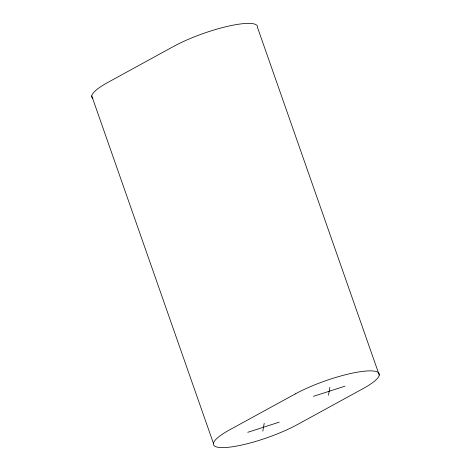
<?xml version="1.0" encoding="UTF-8"?>
<svg xmlns="http://www.w3.org/2000/svg" width="471" height="471" viewBox="0 0 471 471"><rect width="100%" height="100%" fill="white"/><g stroke="black" fill="none" stroke-linecap="round" stroke-linejoin="round"><path stroke-width="0.71" d="M262.818 431.136L264.19 423.311M328.499 395.175L329.871 387.35M313.45 396.341L344.919 386.185M247.77 432.301L279.238 422.146M379.249 375.104L257.56 27.618A52.952 11.098 -19.3 0 0 228.676 26.093A52.952 11.098 -19.3 0 0 173.646 46.405L107.965 82.36A52.952 11.098 -19.3 0 0 92.893 98.569M91.751 95.896L213.44 443.382M295.335 393.891L229.648 429.846A52.952 11.098 -19.3 0 0 226.557 447.45A52.952 11.098 -19.3 0 0 297.354 424.595L363.035 388.64A52.952 11.098 -19.3 0 0 366.132 371.036A52.952 11.098 -19.3 0 0 295.335 393.891"/></g></svg>
